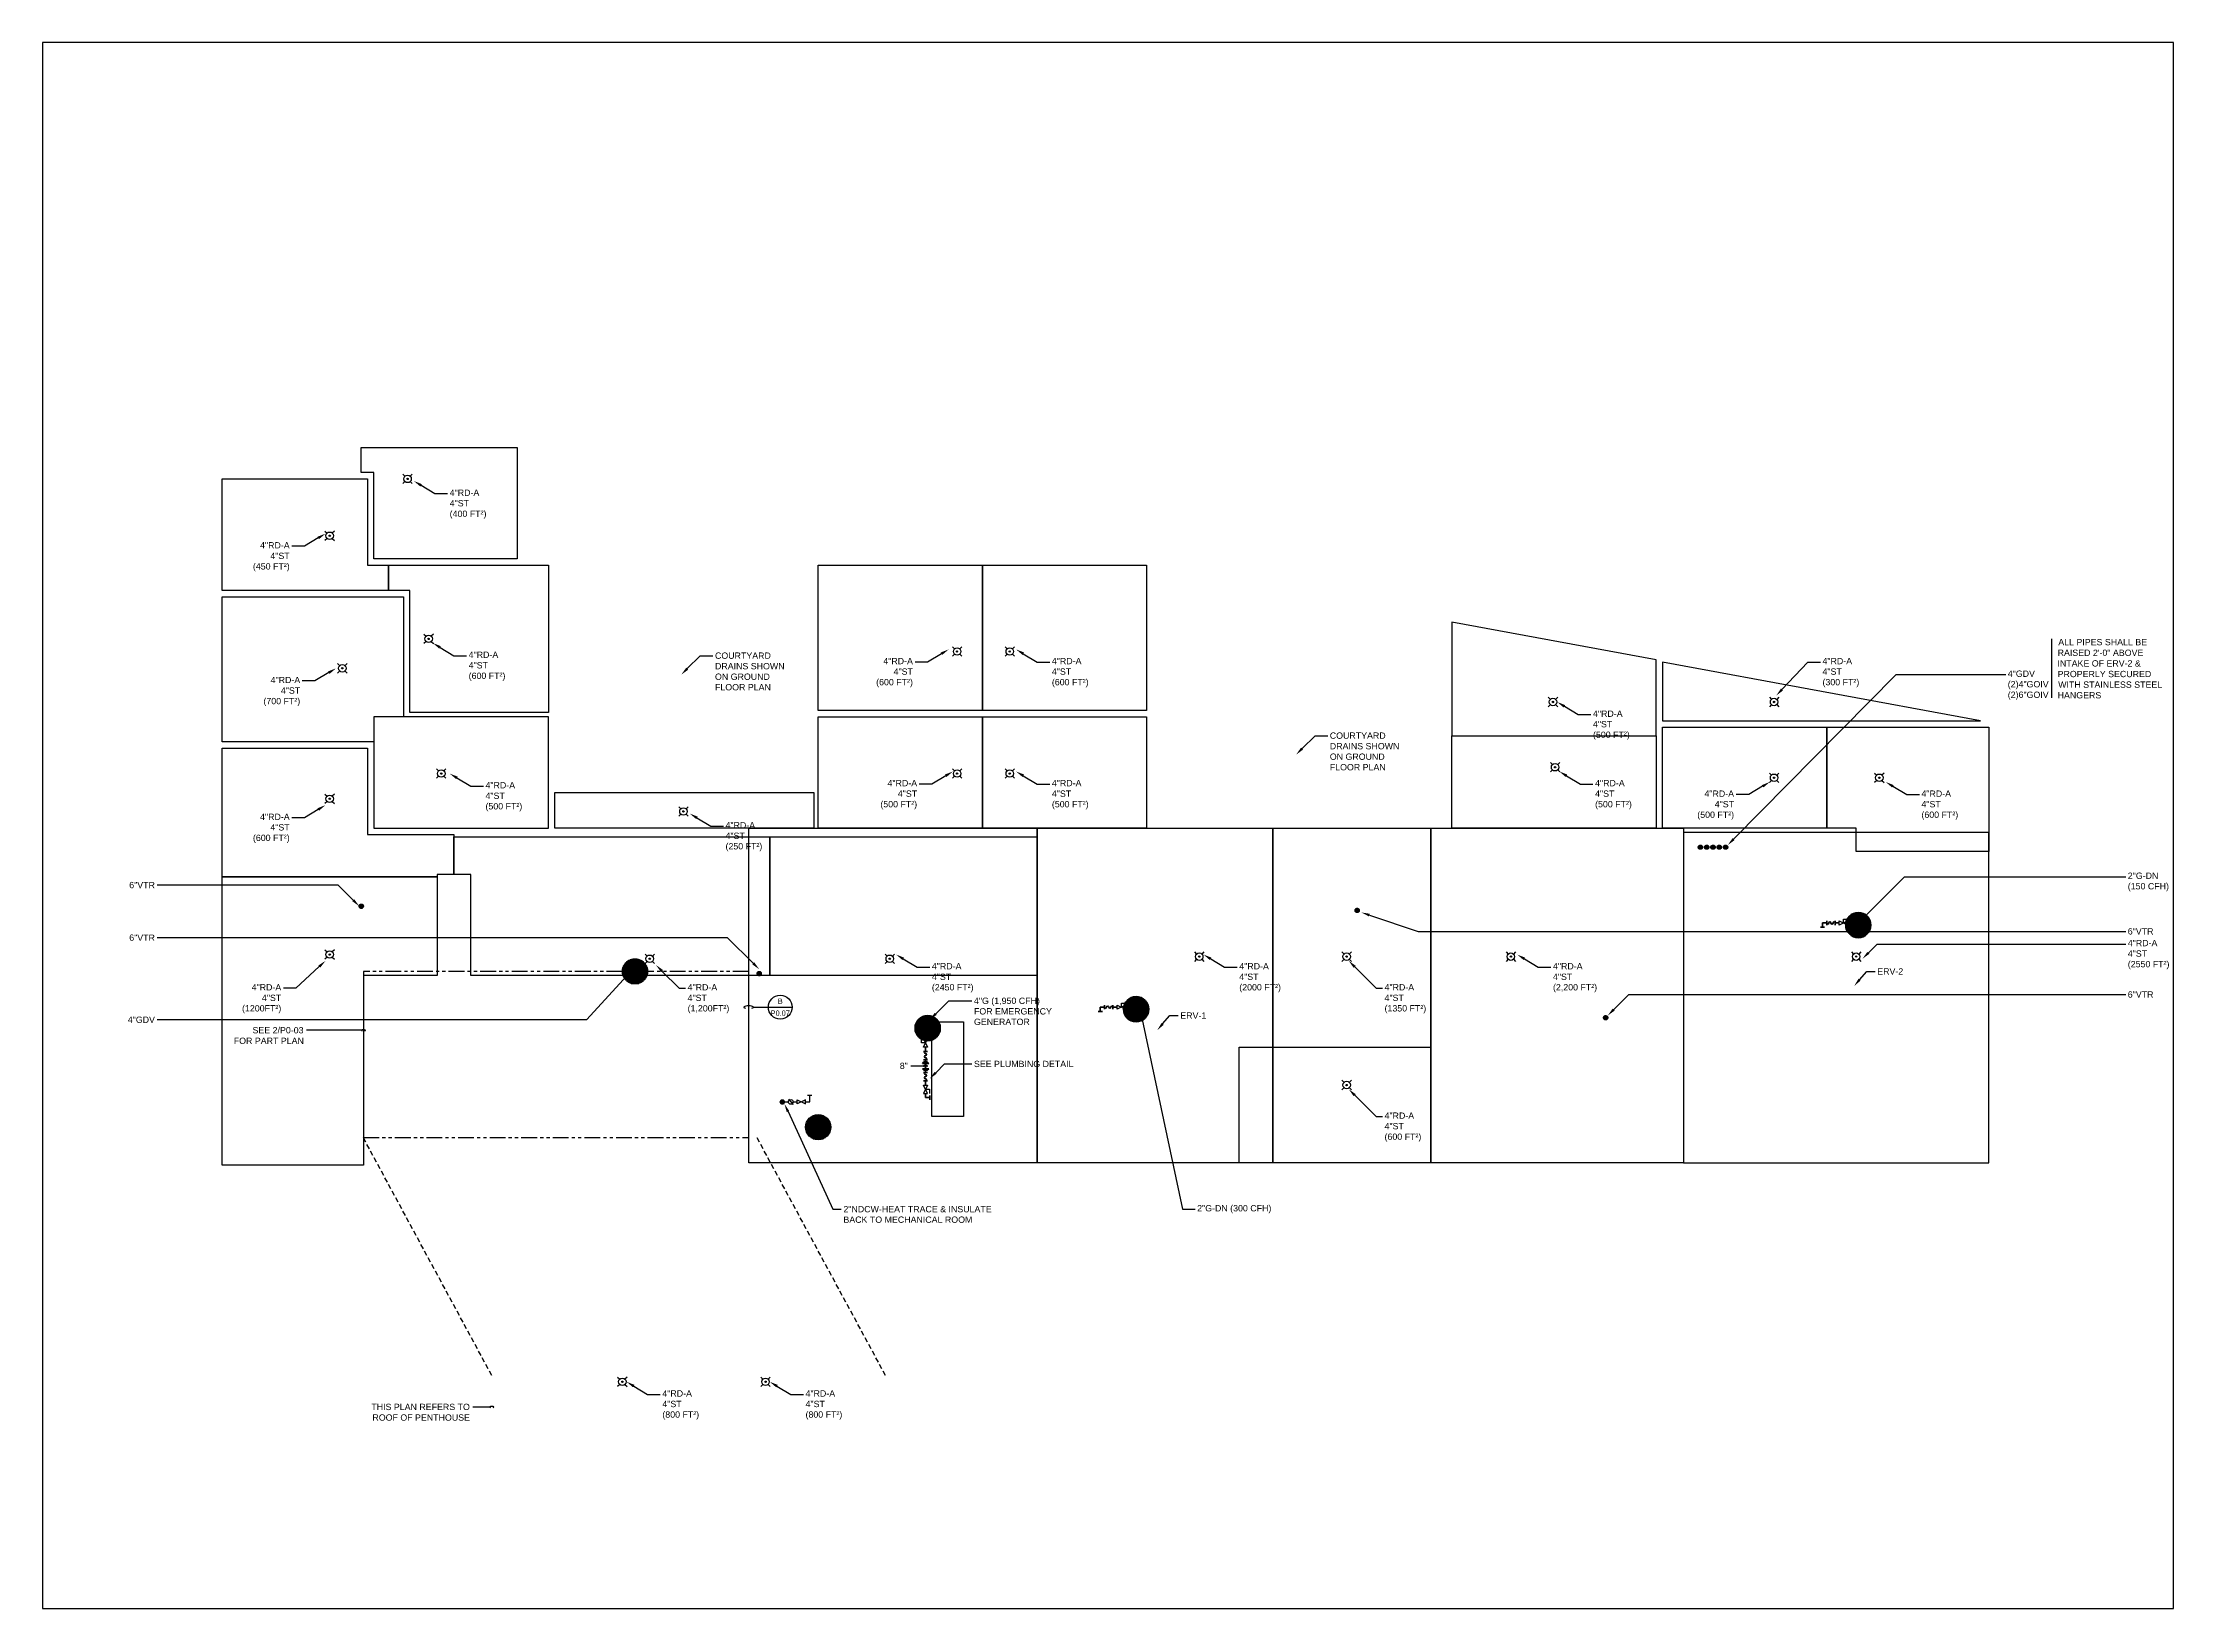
# Model space of a CAD drawing. Extents: x -3693 to 355, y -859 to 2117.
import ezdxf
from ezdxf.enums import TextEntityAlignment as Align

# ---------------------------------------------------------------- set-up
doc = ezdxf.new("R2010")
doc.units = 0
doc.header["$LTSCALE"] = 48
doc.header["$MEASUREMENT"] = 0
doc.linetypes.add('PHANTOM2', pattern=[1.25, 0.625, -0.125, 0.125, -0.125, 0.125, -0.125])
doc.linetypes.add('VENT', pattern=[0.3, 0.2, -0.1])
for name, color, linetype in [('G-ANNO-TEXT', 70, 'Continuous'), ('G-ANNO-TEXT @ 128', 70, 'Continuous'), ('P-GOIV-N @ 128', 3, 'VENT'), ('P-GV-N', 5, 'VENT'), ('P-GV-N @ 1 (1)', 5, 'VENT'), ('P-GV-N @ 1 (2)', 5, 'VENT'), ('P-GV-N @ 12', 5, 'VENT'), ('P-GV-N @ 128', 5, 'VENT'), ('P-GV-N @ 16', 5, 'VENT'), ('P-GV-N @ 192', 5, 'VENT'), ('P-GV-N @ 2', 5, 'VENT'), ('P-GV-N @ 24', 5, 'VENT'), ('P-GV-N @ 384', 5, 'VENT'), ('P-GV-N @ 4', 5, 'VENT'), ('P-GV-N @ 48', 5, 'VENT'), ('P-GV-N @ 64', 5, 'VENT'), ('P-GV-N @ 768', 5, 'VENT'), ('P-GV-N @ 8', 5, 'VENT'), ('P-GV-N @ 96', 5, 'VENT'), ('P-NDCW-N', 4, 'Continuous'), ('P-NDCW-N @ 1 (1)', 4, 'Continuous'), ('P-NDCW-N @ 1 (2)', 4, 'Continuous'), ('P-NDCW-N @ 12', 4, 'Continuous'), ('P-NDCW-N @ 128', 4, 'Continuous'), ('P-NDCW-N @ 16', 4, 'Continuous'), ('P-NDCW-N @ 192', 4, 'Continuous'), ('P-NDCW-N @ 2', 4, 'Continuous'), ('P-NDCW-N @ 24', 4, 'Continuous'), ('P-NDCW-N @ 384', 4, 'Continuous'), ('P-NDCW-N @ 4', 4, 'Continuous'), ('P-NDCW-N @ 48', 4, 'Continuous'), ('P-NDCW-N @ 64', 4, 'Continuous'), ('P-NDCW-N @ 768', 4, 'Continuous'), ('P-NDCW-N @ 8', 4, 'Continuous'), ('P-NDCW-N @ 96', 4, 'Continuous'), ('P-OFD-N @ 128', 2, 'Continuous'), ('P-SANV-N @ 128', 5, 'VENT'), ('P-STRM-N @ 128', 2, 'Continuous')]:
    doc.layers.add(name, color=color, linetype=linetype)
for name, color, linetype, lineweight in [('P-GAS-N', 3, 'Continuous', 60), ('P-GAS-N @ 1 (1)', 3, 'Continuous', 60), ('P-GAS-N @ 1 (2)', 3, 'Continuous', 60), ('P-GAS-N @ 12', 3, 'Continuous', 60), ('P-GAS-N @ 128', 3, 'Continuous', 60), ('P-GAS-N @ 16', 3, 'Continuous', 60), ('P-GAS-N @ 192', 3, 'Continuous', 60), ('P-GAS-N @ 2', 3, 'Continuous', 60), ('P-GAS-N @ 24', 3, 'Continuous', 60), ('P-GAS-N @ 384', 3, 'Continuous', 60), ('P-GAS-N @ 4', 3, 'Continuous', 60), ('P-GAS-N @ 48', 3, 'Continuous', 60), ('P-GAS-N @ 64', 3, 'Continuous', 60), ('P-GAS-N @ 768', 3, 'Continuous', 60), ('P-GAS-N @ 8', 3, 'Continuous', 60), ('P-GAS-N @ 96', 3, 'Continuous', 60)]:
    doc.layers.add(name, color=color, linetype=linetype, lineweight=lineweight)
doc.styles.add('Arial', font='arial.ttf')

# ---------------------------------------------------------------- blocks, each defined once
blk = doc.blocks.new('*U7')
at = {"linetype": 'Continuous'}
for p, q in [((-0.07, 0.07), (-0.039, 0.039)), ((0.07, 0.07), (0.039, 0.039)), ((-0.039, -0.039), (-0.07, -0.07)), ((0.039, -0.039), (0.07, -0.07))]:
    blk.add_line(p, q, dxfattribs=at)
blk.add_circle((0, 0), 0.0553, dxfattribs=at)
at = {"color": 7, "linetype": 'Continuous'}
blk.add_circle((0, 0), 0.01, dxfattribs=at)
blk = doc.blocks.new('*U11')
h = blk.add_hatch()
h.set_pattern_fill('ANSI31', color=256, scale=0.025, angle=135)
edge = h.paths.add_edge_path()
edge.add_arc((0, 0), 0.0313, 0, 360)
blk.add_circle((0, 0), 0.0312)
blk = doc.blocks.new('*U12')
h = blk.add_hatch()
h.set_pattern_fill('ANSI31', color=256, scale=0.025, angle=135)
edge = h.paths.add_edge_path()
edge.add_arc((0, 0), 0.0313, 0, 360)
blk.add_circle((0, 0), 0.0312)
blk = doc.blocks.new('*U405')
at = {"layer": 'P-GAS-N @ 1 (1)'}
blk.add_blockref('*U12', (-2012, 243.7), dxfattribs=at)
at = {"layer": 'P-GAS-N @ 1 (2)'}
blk.add_blockref('*U12', (-2012, 243.7), dxfattribs=at)
at = {"layer": 'P-GAS-N @ 12', "xscale": 12, "yscale": 12, "zscale": 12}
blk.add_blockref('*U12', (-2012, 243.7), dxfattribs=at)
at = {"layer": 'P-GAS-N @ 128', "xscale": 128, "yscale": 128, "zscale": 128}
blk.add_blockref('*U12', (-2016, 243.7), dxfattribs=at)
at = {"layer": 'P-GAS-N @ 16', "xscale": 16, "yscale": 16, "zscale": 16}
blk.add_blockref('*U12', (-2012, 243.7), dxfattribs=at)
at = {"layer": 'P-GAS-N @ 192', "xscale": 192, "yscale": 192, "zscale": 192}
blk.add_blockref('*U12', (-2012, 243.7), dxfattribs=at)
at = {"layer": 'P-GAS-N @ 2', "xscale": 2, "yscale": 2, "zscale": 2}
blk.add_blockref('*U12', (-2012, 243.7), dxfattribs=at)
at = {"layer": 'P-GAS-N @ 24', "xscale": 24, "yscale": 24, "zscale": 24}
blk.add_blockref('*U12', (-2012, 243.7), dxfattribs=at)
at = {"layer": 'P-GAS-N @ 384', "xscale": 384, "yscale": 384, "zscale": 384}
blk.add_blockref('*U12', (-2012, 243.7), dxfattribs=at)
at = {"layer": 'P-GAS-N @ 4', "xscale": 4, "yscale": 4, "zscale": 4}
blk.add_blockref('*U12', (-2012, 243.7), dxfattribs=at)
at = {"layer": 'P-GAS-N @ 48', "xscale": 48, "yscale": 48, "zscale": 48}
blk.add_blockref('*U12', (-2012, 243.7), dxfattribs=at)
at = {"layer": 'P-GAS-N @ 64', "xscale": 64, "yscale": 64, "zscale": 64}
blk.add_blockref('*U12', (-2012, 243.7), dxfattribs=at)
at = {"layer": 'P-GAS-N @ 768', "xscale": 768, "yscale": 768, "zscale": 768}
blk.add_blockref('*U12', (-2012, 243.7), dxfattribs=at)
at = {"layer": 'P-GAS-N @ 8', "xscale": 8, "yscale": 8, "zscale": 8}
blk.add_blockref('*U12', (-2012, 243.7), dxfattribs=at)
at = {"layer": 'P-GAS-N @ 96', "xscale": 96, "yscale": 96, "zscale": 96}
blk.add_blockref('*U12', (-2012, 243.7), dxfattribs=at)
blk = doc.blocks.new('FLEX PIPE CONNECTOR')
at = {"linetype": 'Continuous'}
for p, q in [((0, 0.03125), (0, -0.03125)), ((0.125, 0.03125), (0.125, -0.03125))]:
    blk.add_line(p, q, dxfattribs=at)
blk.add_lwpolyline([(0, 0, 1), (0.03125, 0, -1), (0.0625, 0, 1), (0.09375, 0, -1), (0.125, 0)], format="xyb", dxfattribs=at)
blk = doc.blocks.new('*U406')
at = {"layer": 'P-GAS-N @ 1 (1)', "rotation": 270}
blk.add_blockref('*U12', (-1616, 279.7), dxfattribs=at)
at = {"layer": 'P-GAS-N @ 1 (2)', "rotation": 270}
blk.add_blockref('*U12', (-1616, 279.7), dxfattribs=at)
at = {"layer": 'P-GAS-N @ 12', "xscale": 12, "yscale": 12, "zscale": 12, "rotation": 270}
blk.add_blockref('*U12', (-1616, 279.7), dxfattribs=at)
at = {"layer": 'P-GAS-N @ 128', "xscale": 128, "yscale": 128, "zscale": 128, "rotation": 270}
blk.add_blockref('*U12', (-1616, 283.7), dxfattribs=at)
at = {"layer": 'P-GAS-N @ 16', "xscale": 16, "yscale": 16, "zscale": 16, "rotation": 270}
blk.add_blockref('*U12', (-1616, 279.7), dxfattribs=at)
at = {"layer": 'P-GAS-N @ 192', "xscale": 192, "yscale": 192, "zscale": 192, "rotation": 270}
blk.add_blockref('*U12', (-1616, 279.7), dxfattribs=at)
at = {"layer": 'P-GAS-N @ 2', "xscale": 2, "yscale": 2, "zscale": 2, "rotation": 270}
blk.add_blockref('*U12', (-1616, 279.7), dxfattribs=at)
at = {"layer": 'P-GAS-N @ 24', "xscale": 24, "yscale": 24, "zscale": 24, "rotation": 270}
blk.add_blockref('*U12', (-1616, 279.7), dxfattribs=at)
at = {"layer": 'P-GAS-N @ 384', "xscale": 384, "yscale": 384, "zscale": 384, "rotation": 270}
blk.add_blockref('*U12', (-1616, 279.7), dxfattribs=at)
at = {"layer": 'P-GAS-N @ 4', "xscale": 4, "yscale": 4, "zscale": 4, "rotation": 270}
blk.add_blockref('*U12', (-1616, 279.7), dxfattribs=at)
at = {"layer": 'P-GAS-N @ 48', "xscale": 48, "yscale": 48, "zscale": 48, "rotation": 270}
blk.add_blockref('*U12', (-1616, 279.7), dxfattribs=at)
at = {"layer": 'P-GAS-N @ 64', "xscale": 64, "yscale": 64, "zscale": 64, "rotation": 270}
blk.add_blockref('*U12', (-1616, 279.7), dxfattribs=at)
at = {"layer": 'P-GAS-N @ 768', "xscale": 768, "yscale": 768, "zscale": 768, "rotation": 270}
blk.add_blockref('*U12', (-1616, 279.7), dxfattribs=at)
at = {"layer": 'P-GAS-N @ 8', "xscale": 8, "yscale": 8, "zscale": 8, "rotation": 270}
blk.add_blockref('*U12', (-1616, 279.7), dxfattribs=at)
at = {"layer": 'P-GAS-N @ 96', "xscale": 96, "yscale": 96, "zscale": 96, "rotation": 270}
blk.add_blockref('*U12', (-1616, 279.7), dxfattribs=at)
blk = doc.blocks.new('*U407')
at = {"layer": 'P-GAS-N @ 1 (1)', "rotation": 270}
blk.add_blockref('*U12', (-244, 439.7), dxfattribs=at)
at = {"layer": 'P-GAS-N @ 1 (2)', "rotation": 270}
blk.add_blockref('*U12', (-244, 439.7), dxfattribs=at)
at = {"layer": 'P-GAS-N @ 12', "xscale": 12, "yscale": 12, "zscale": 12, "rotation": 270}
blk.add_blockref('*U12', (-244, 439.7), dxfattribs=at)
at = {"layer": 'P-GAS-N @ 128', "xscale": 128, "yscale": 128, "zscale": 128, "rotation": 270}
blk.add_blockref('*U12', (-244, 443.7), dxfattribs=at)
at = {"layer": 'P-GAS-N @ 16', "xscale": 16, "yscale": 16, "zscale": 16, "rotation": 270}
blk.add_blockref('*U12', (-244, 439.7), dxfattribs=at)
at = {"layer": 'P-GAS-N @ 192', "xscale": 192, "yscale": 192, "zscale": 192, "rotation": 270}
blk.add_blockref('*U12', (-244, 439.7), dxfattribs=at)
at = {"layer": 'P-GAS-N @ 2', "xscale": 2, "yscale": 2, "zscale": 2, "rotation": 270}
blk.add_blockref('*U12', (-244, 439.7), dxfattribs=at)
at = {"layer": 'P-GAS-N @ 24', "xscale": 24, "yscale": 24, "zscale": 24, "rotation": 270}
blk.add_blockref('*U12', (-244, 439.7), dxfattribs=at)
at = {"layer": 'P-GAS-N @ 384', "xscale": 384, "yscale": 384, "zscale": 384, "rotation": 270}
blk.add_blockref('*U12', (-244, 439.7), dxfattribs=at)
at = {"layer": 'P-GAS-N @ 4', "xscale": 4, "yscale": 4, "zscale": 4, "rotation": 270}
blk.add_blockref('*U12', (-244, 439.7), dxfattribs=at)
at = {"layer": 'P-GAS-N @ 48', "xscale": 48, "yscale": 48, "zscale": 48, "rotation": 270}
blk.add_blockref('*U12', (-244, 439.7), dxfattribs=at)
at = {"layer": 'P-GAS-N @ 64', "xscale": 64, "yscale": 64, "zscale": 64, "rotation": 270}
blk.add_blockref('*U12', (-244, 439.7), dxfattribs=at)
at = {"layer": 'P-GAS-N @ 768', "xscale": 768, "yscale": 768, "zscale": 768, "rotation": 270}
blk.add_blockref('*U12', (-244, 439.7), dxfattribs=at)
at = {"layer": 'P-GAS-N @ 8', "xscale": 8, "yscale": 8, "zscale": 8, "rotation": 270}
blk.add_blockref('*U12', (-244, 439.7), dxfattribs=at)
at = {"layer": 'P-GAS-N @ 96', "xscale": 96, "yscale": 96, "zscale": 96, "rotation": 270}
blk.add_blockref('*U12', (-244, 439.7), dxfattribs=at)
blk = doc.blocks.new('*U408')
at = {"layer": 'P-GV-N @ 1 (1)'}
blk.add_blockref('*U12', (-2568, 351.7), dxfattribs=at)
at = {"layer": 'P-GV-N @ 1 (2)'}
blk.add_blockref('*U12', (-2568, 351.7), dxfattribs=at)
at = {"layer": 'P-GV-N @ 12', "xscale": 12, "yscale": 12, "zscale": 12}
blk.add_blockref('*U12', (-2568, 351.7), dxfattribs=at)
at = {"layer": 'P-GV-N @ 128', "xscale": 128, "yscale": 128, "zscale": 128}
blk.add_blockref('*U12', (-2568, 363.7), dxfattribs=at)
at = {"layer": 'P-GV-N @ 16', "xscale": 16, "yscale": 16, "zscale": 16}
blk.add_blockref('*U12', (-2568, 351.7), dxfattribs=at)
at = {"layer": 'P-GV-N @ 192', "xscale": 192, "yscale": 192, "zscale": 192}
blk.add_blockref('*U12', (-2568, 351.7), dxfattribs=at)
at = {"layer": 'P-GV-N @ 2', "xscale": 2, "yscale": 2, "zscale": 2}
blk.add_blockref('*U12', (-2568, 351.7), dxfattribs=at)
at = {"layer": 'P-GV-N @ 24', "xscale": 24, "yscale": 24, "zscale": 24}
blk.add_blockref('*U12', (-2568, 351.7), dxfattribs=at)
at = {"layer": 'P-GV-N @ 384', "xscale": 384, "yscale": 384, "zscale": 384}
blk.add_blockref('*U12', (-2568, 351.7), dxfattribs=at)
at = {"layer": 'P-GV-N @ 4', "xscale": 4, "yscale": 4, "zscale": 4}
blk.add_blockref('*U12', (-2568, 351.7), dxfattribs=at)
at = {"layer": 'P-GV-N @ 48', "xscale": 48, "yscale": 48, "zscale": 48}
blk.add_blockref('*U12', (-2568, 351.7), dxfattribs=at)
at = {"layer": 'P-GV-N @ 64', "xscale": 64, "yscale": 64, "zscale": 64}
blk.add_blockref('*U12', (-2568, 351.7), dxfattribs=at)
at = {"layer": 'P-GV-N @ 768', "xscale": 768, "yscale": 768, "zscale": 768}
blk.add_blockref('*U12', (-2568, 351.7), dxfattribs=at)
at = {"layer": 'P-GV-N @ 8', "xscale": 8, "yscale": 8, "zscale": 8}
blk.add_blockref('*U12', (-2568, 351.7), dxfattribs=at)
at = {"layer": 'P-GV-N @ 96', "xscale": 96, "yscale": 96, "zscale": 96}
blk.add_blockref('*U12', (-2568, 351.7), dxfattribs=at)
blk = doc.blocks.new('*U409')
at = {"layer": 'P-NDCW-N @ 1 (1)'}
blk.add_blockref('*U12', (-2220, 55.7), dxfattribs=at)
at = {"layer": 'P-NDCW-N @ 1 (2)'}
blk.add_blockref('*U12', (-2220, 55.7), dxfattribs=at)
at = {"layer": 'P-NDCW-N @ 12', "xscale": 12, "yscale": 12, "zscale": 12}
blk.add_blockref('*U12', (-2220, 55.7), dxfattribs=at)
at = {"layer": 'P-NDCW-N @ 128', "xscale": 128, "yscale": 128, "zscale": 128}
blk.add_blockref('*U12', (-2288, 103.7), dxfattribs=at)
at = {"layer": 'P-NDCW-N @ 16', "xscale": 16, "yscale": 16, "zscale": 16}
blk.add_blockref('*U12', (-2220, 55.7), dxfattribs=at)
at = {"layer": 'P-NDCW-N @ 192', "xscale": 192, "yscale": 192, "zscale": 192}
blk.add_blockref('*U12', (-2220, 55.7), dxfattribs=at)
at = {"layer": 'P-NDCW-N @ 2', "xscale": 2, "yscale": 2, "zscale": 2}
blk.add_blockref('*U12', (-2220, 55.7), dxfattribs=at)
at = {"layer": 'P-NDCW-N @ 24', "xscale": 24, "yscale": 24, "zscale": 24}
blk.add_blockref('*U12', (-2220, 55.7), dxfattribs=at)
at = {"layer": 'P-NDCW-N @ 384', "xscale": 384, "yscale": 384, "zscale": 384}
blk.add_blockref('*U12', (-2220, 55.7), dxfattribs=at)
at = {"layer": 'P-NDCW-N @ 4', "xscale": 4, "yscale": 4, "zscale": 4}
blk.add_blockref('*U12', (-2220, 55.7), dxfattribs=at)
at = {"layer": 'P-NDCW-N @ 48', "xscale": 48, "yscale": 48, "zscale": 48}
blk.add_blockref('*U12', (-2220, 55.7), dxfattribs=at)
at = {"layer": 'P-NDCW-N @ 64', "xscale": 64, "yscale": 64, "zscale": 64}
blk.add_blockref('*U12', (-2220, 55.7), dxfattribs=at)
at = {"layer": 'P-NDCW-N @ 768', "xscale": 768, "yscale": 768, "zscale": 768}
blk.add_blockref('*U12', (-2220, 55.7), dxfattribs=at)
at = {"layer": 'P-NDCW-N @ 8', "xscale": 8, "yscale": 8, "zscale": 8}
blk.add_blockref('*U12', (-2220, 55.7), dxfattribs=at)
at = {"layer": 'P-NDCW-N @ 96', "xscale": 96, "yscale": 96, "zscale": 96}
blk.add_blockref('*U12', (-2220, 55.7), dxfattribs=at)
blk = doc.blocks.new('RISER TAG')
blk.add_line((-0.177, 0), (0.177, 0))
blk.add_circle((0, 0), 0.177)
at = {"style": 'Arial'}
for p in [(0, 0.088), (0, -0.088)]:
    blk.add_attdef('X', text='', height=0.0781, dxfattribs=at).set_placement(p, align=Align.MIDDLE_CENTER)
blk = doc.blocks.new('LeaderNoteBlock')
blk.add_ellipse((0, 0), major_axis=(1, 0), ratio=0.25, start_param=5.387521, end_param=10.320443)

msp = doc.modelspace()

# ---------------------------------------------------------------- linework, layer by layer
at = {"color": 7, "linetype": 'Continuous'}
msp.add_line((-2276.5, 109.1), (-2267.5, 98.4), dxfattribs=at)
at = {"linetype": 'Continuous'}
for points in [[(-280, 439.7), (-280, 447.7), (-264, 439.7), (-264, 447.7), (-280, 439.7)], [(-272, 443.7), (-272, 451.1), (-264, 451.1)], [(-1652, 279.7), (-1652, 287.7), (-1636, 279.7), (-1636, 287.7), (-1652, 279.7)], [(-1644, 283.7), (-1644, 291.1), (-1636, 291.1)], [(-2016, 215.7), (-2023.4, 215.7), (-2023.4, 223.7)], [(-2012, 207.7), (-2020, 207.7), (-2012, 223.7), (-2020, 223.7), (-2012, 207.7)], [(-2020, 135.7), (-2012, 135.7), (-2020, 119.7), (-2012, 119.7), (-2020, 135.7)], [(-2016, 127.7), (-2008.6, 127.7), (-2008.6, 119.7)], [(-2260, 99.7), (-2260, 107.7), (-2244, 99.7), (-2244, 107.7), (-2260, 99.7)]]:
    msp.add_lwpolyline(points, dxfattribs=at)
msp.add_circle((-2272, 103.7), 4.5, dxfattribs=at)
at = {"layer": 'DEFPOINTS'}
for p, q in [((354.6, 2117), (-3693.4, 2117)), ((-3693.4, 2117), (-3693.4, -859)), ((354.6, -859), (354.6, 2117)), ((-3088, 1347.7), (-2792, 1347.7)), ((-3088, 1299.7), (-3088, 1347.7)), ((-2792, 1347.7), (-2792, 1135.7)), ((-3064, 1299.7), (-3088, 1299.7)), ((-3064, 1135.7), (-3064, 1299.7)), ((-3352, 1287.7), (-3076, 1287.7)), ((-3352, 1075.7), (-3352, 1287.7)), ((-3076, 1287.7), (-3076, 1123.7)), ((-2792, 1135.7), (-3064, 1135.7)), ((-3076, 1123.7), (-3036, 1123.7)), ((-3036, 1123.7), (-2732, 1123.7)), ((-3036, 1075.7), (-3036, 1123.7)), ((-3036, 1123.7), (-3036, 1075.7)), ((-2732, 1123.7), (-2732, 843.7)), ((-2220, 1123.7), (-1908, 1123.7)), ((-2220, 847.7), (-2220, 1123.7)), ((-1908, 1123.7), (-1596, 1123.7)), ((-1908, 847.7), (-1908, 1123.7)), ((-1908, 1123.7), (-1908, 847.7)), ((-1596, 1123.7), (-1596, 847.7)), ((-3036, 1075.7), (-3352, 1075.7)), ((-3352, 787.7), (-3352, 1063.7)), ((-3352, 1063.7), (-3008, 1063.7)), ((-2996, 1075.7), (-3036, 1075.7)), ((-3008, 1063.7), (-3008, 835.7)), ((-2996, 843.7), (-2996, 1075.7)), ((-1016, 1015.7), (-1016, 799.7)), ((-628, 943.7), (-1016, 1015.7)), ((-628, 799.7), (-628, 943.7)), ((-616, 939.7), (-616, 827.7)), ((-12, 827.7), (-616, 939.7)), ((-3008, 835.7), (-3064, 835.7)), ((-3064, 835.7), (-3064, 787.7)), ((-2732, 835.7), (-3064, 835.7)), ((-3064, 835.7), (-3064, 831.7)), ((-3064, 831.7), (-3064, 623.7)), ((-2732, 843.7), (-2996, 843.7)), ((-2732, 623.7), (-2732, 835.7)), ((-1908, 847.7), (-2220, 847.7)), ((-2220, 835.7), (-1908, 835.7)), ((-2220, 623.7), (-2220, 835.7)), ((-1596, 847.7), (-1908, 847.7)), ((-1908, 835.7), (-1596, 835.7)), ((-1908, 623.7), (-1908, 835.7)), ((-1908, 835.7), (-1908, 623.7)), ((-1596, 835.7), (-1596, 623.7)), ((-616, 827.7), (-12, 827.7)), ((-616, 623.7), (-616, 815.7)), ((-616, 815.7), (-304, 815.7)), ((-304, 815.7), (4, 815.7)), ((-304, 623.7), (-304, 815.7)), ((-304, 815.7), (-304, 623.7)), ((4, 815.7), (4, 579.7)), ((-3064, 787.7), (-3352, 787.7)), ((-3352, 531.7), (-3352, 775.7)), ((-3352, 775.7), (-3076, 775.7)), ((-3076, 775.7), (-3076, 611.7)), ((-1016, 799.7), (-628, 799.7)), ((-1016, 799.7), (-628, 799.7)), ((-1016, 623.7), (-1016, 799.7)), ((-628, 799.7), (-628, 623.7)), ((-2720, 691.7), (-2228, 691.7)), ((-2720, 623.7), (-2720, 691.7)), ((-2228, 691.7), (-2228, 623.7)), ((-3076, 611.7), (-2912, 611.7)), ((-3064, 623.7), (-2732, 623.7)), ((-2912, 611.7), (-2912, 535.7)), ((-2912, 607.7), (-2312, 607.7)), ((-2912, 535.7), (-2912, 607.7)), ((-2228, 623.7), (-2720, 623.7)), ((-2352, 623.7), (-1804, 623.7)), ((-2352, -12.3), (-2352, 623.7)), ((-2312, 607.7), (-1804, 607.7)), ((-2312, 495.7), (-2312, 607.7)), ((-2312, 607.7), (-2312, 343.7)), ((-1908, 623.7), (-2220, 623.7)), ((-1596, 623.7), (-1908, 623.7)), ((-1804, 623.7), (-1804, -12.3)), ((-1804, 623.7), (-1356, 623.7)), ((-1804, -12.3), (-1804, 623.7)), ((-1804, 607.7), (-1804, 343.7)), ((-1356, 623.7), (-1356, -12.3)), ((-1356, 623.7), (-1056, 623.7)), ((-1356, -12.3), (-1356, 623.7)), ((-1056, 623.7), (-1056, -12.3)), ((-1056, 623.7), (-576, 623.7)), ((-1056, -12.3), (-1056, 623.7)), ((-628, 623.7), (-1016, 623.7)), ((-304, 623.7), (-616, 623.7)), ((-576, 623.7), (-576, -12.3)), ((-576, 615.7), (-576, -12.3)), ((4, 615.7), (-576, 615.7)), ((-248, 623.7), (-304, 623.7)), ((-248, 579.7), (-248, 623.7)), ((4, -12.3), (4, 615.7)), ((4, 579.7), (-248, 579.7)), ((-2944, 531.7), (-3352, 531.7)), ((-3352, 531.7), (-2944, 531.7)), ((-3352, -16.3), (-3352, 531.7)), ((-2912, 535.7), (-2944, 535.7)), ((-2944, 535.7), (-2944, 531.7)), ((-2944, 531.7), (-2944, 343.7)), ((-2880, 535.7), (-2912, 535.7)), ((-2880, 343.7), (-2880, 535.7)), ((-2312, 343.7), (-2312, 495.7)), ((-2944, 343.7), (-3084, 343.7)), ((-3084, 343.7), (-3084, -16.3)), ((-2312, 343.7), (-2880, 343.7)), ((-1804, 343.7), (-2312, 343.7)), ((-1420, 207.7), (-1056, 207.7)), ((-1420, -12.3), (-1420, 207.7)), ((-1056, 207.7), (-1056, -12.3)), ((-3084, -16.3), (-3352, -16.3)), ((-1804, -12.3), (-2352, -12.3)), ((-1356, -12.3), (-1804, -12.3)), ((-1056, -12.3), (-1420, -12.3)), ((-1056, -12.3), (-1356, -12.3)), ((-576, -12.3), (-1056, -12.3)), ((-576, -12.3), (4, -12.3)), ((-3693.4, -859), (354.6, -859))]:
    msp.add_line(p, q, dxfattribs=at)
at = {"layer": 'G-ANNO-TEXT'}
for p, q in [((124, 871.7), (124, 983.7)), ((-2342.7, 283.7), (-2320, 283.7)), ((-2320, 283.7), (-2316, 283.7)), ((-2004, 255.7), (-1944, 255.7)), ((-2004, 75.7), (-2004, 255.7)), ((-1944, 255.7), (-1944, 75.7)), ((-3184, 239.7), (-3192, 239.7)), ((-3144, 239.7), (-3184, 239.7)), ((-1944, 75.7), (-2004, 75.7))]:
    msp.add_line(p, q, dxfattribs=at)
at = {"layer": 'G-ANNO-TEXT', "linetype": 'PHANTOM2'}
for p, q in [((-2352, 351.7), (-3084, 351.7)), ((-3084, 351.7), (-3084, 35.7)), ((-2352, 43.7), (-2352, 351.7)), ((-2352, 35.7), (-2352, 43.7)), ((-3084, 35.7), (-2352, 35.7))]:
    msp.add_line(p, q, dxfattribs=at)
at = {"layer": 'G-ANNO-TEXT', "linetype": 'VENT'}
for p, q in [((-2840, -416.3), (-3084, 35.7)), ((-2092, -416.3), (-2336, 35.7))]:
    msp.add_line(p, q, dxfattribs=at)
at = {"layer": 'G-ANNO-TEXT'}
for points in [[(-2974.3, 1275.5), (-2948, 1259.7), (-2924, 1259.7)], [(-3169.7, 1175.5), (-3196, 1159.7), (-3220, 1159.7)], [(-2938.3, 967.5), (-2912, 951.7), (-2888, 951.7)], [(-2468.7, 927.1), (-2444, 951.7), (-2420, 951.7)], [(-1985.7, 955.5), (-2012, 939.7), (-2036, 939.7)], [(-1830.3, 955.5), (-1804, 939.7), (-1780, 939.7)], [(-389.1, 887.4), (-340, 939.7), (-316, 939.7)], [(-3149.7, 919.5), (-3176, 903.7), (-3200, 903.7)], [(-480.8, 603.1), (-172, 915.7), (36, 915.7)], [(-802.3, 855.5), (-776, 839.7), (-752, 839.7)], [(-1300.7, 775.1), (-1276, 799.7), (-1252, 799.7)], [(-2906.3, 719.5), (-2880, 703.7), (-2856, 703.7)], [(-1977.7, 723.5), (-2004, 707.7), (-2028, 707.7)], [(-1830.3, 723.5), (-1804, 707.7), (-1780, 707.7)], [(-798.3, 723.5), (-772, 707.7), (-748, 707.7)], [(-425.7, 703.5), (-452, 687.7), (-476, 687.7)], [(-178.3, 703.5), (-152, 687.7), (-128, 687.7)], [(-3169.7, 659.5), (-3196, 643.7), (-3220, 643.7)], [(-2450.3, 643.5), (-2424, 627.7), (-2400, 627.7)], [(-228.7, 459.1), (-156, 531.7), (264, 531.7)], [(-3103.3, 487.1), (-3132, 515.7), (-3476, 515.7)], [(-1172.8, 458.7), (-1080, 427.7), (264, 427.7)], [(-2343.3, 367.1), (-2392, 415.7), (-3476, 415.7)], [(-2058.3, 375.5), (-2032, 359.7), (-2008, 359.7)], [(-1474.3, 375.5), (-1448, 359.7), (-1424, 359.7)], [(-878.3, 375.5), (-852, 359.7), (-828, 359.7)], [(-224.7, 387.1), (-208, 403.7), (264, 403.7)], [(-2582.8, 343.9), (-2660, 259.7), (-3476, 259.7)], [(-3167.7, 360.9), (-3212, 319.7), (-3236, 319.7)], [(-2516.7, 352.4), (-2484, 319.7), (-2472, 319.7)], [(-1200.7, 360.4), (-1160, 319.7), (-1148, 319.7)], [(-241.6, 335.9), (-228, 351.7), (-212, 351.7)], [(-1996.7, 271.1), (-1972, 295.7), (-1928, 295.7)], [(-708.7, 279.1), (-680, 307.7), (264, 307.7)], [(-1604.7, 260.1), (-1528, -100.3), (-1504, -100.3)], [(-1565.6, 251.9), (-1552, 267.7), (-1536, 267.7)], [(-3088, 239.7), (-3100, 239.7), (-3148, 239.7)], [(-2020, 171.7), (-2036, 171.7), (-2044, 171.7)], [(-1996.7, 159.1), (-1980, 175.7), (-1928, 175.7)], [(-2277.3, 85.2), (-2192, -100.3), (-2176, -100.3)], [(-1200.7, 116.4), (-1160, 75.7), (-1148, 75.7)], [(-2570.3, -436.5), (-2544, -452.3), (-2520, -452.3)], [(-2298.3, -436.5), (-2272, -452.3), (-2248, -452.3)], [(-2844, -476.3), (-2872, -476.3), (-2876, -476.3)]]:
    msp.add_lwpolyline(points, dxfattribs=at)
msp.add_ellipse((-2352, 283.7), major_axis=(9.33, 0), ratio=0.25, start_param=5.402002, end_param=10.305962, dxfattribs=at)
for points in [[(-2975.7, 1273.2), (-2988, 1283.7), (-2972.9, 1277.8)], [(-3171.1, 1177.8), (-3156, 1183.7), (-3168.3, 1173.2)], [(-2939.7, 965.2), (-2952, 975.7), (-2936.9, 969.8)], [(-1987.1, 957.8), (-1972, 963.7), (-1984.3, 953.2)], [(-1831.7, 953.2), (-1844, 963.7), (-1828.9, 957.8)], [(-3151.1, 921.8), (-3136, 927.7), (-3148.3, 917.2)], [(-2466.8, 925.2), (-2480, 915.7), (-2470.6, 928.9)], [(-803.7, 853.2), (-816, 863.7), (-800.9, 857.8)], [(-387.1, 885.6), (-400, 875.7), (-391, 889.2)], [(-1298.8, 773.2), (-1312, 763.7), (-1302.6, 776.9)], [(-1979.1, 725.8), (-1964, 731.7), (-1976.3, 721.2)], [(-1831.7, 721.2), (-1844, 731.7), (-1828.9, 725.8)], [(-799.7, 721.2), (-812, 731.7), (-796.9, 725.8)], [(-2907.7, 717.2), (-2920, 727.7), (-2904.9, 721.8)], [(-427.1, 705.8), (-412, 711.7), (-424.3, 701.2)], [(-179.7, 701.2), (-192, 711.7), (-176.9, 705.8)], [(-3171.1, 661.8), (-3156, 667.7), (-3168.3, 657.2)], [(-2451.7, 641.2), (-2464, 651.7), (-2448.9, 645.8)], [(-478.9, 601.3), (-492, 591.7), (-482.7, 605)], [(-3101.4, 488.9), (-3092, 475.7), (-3105.2, 485.2)], [(-1173.7, 456.2), (-1188, 463.7), (-1172, 461.2)], [(-226.8, 457.2), (-240, 447.7), (-230.6, 460.9)], [(-3169.5, 362.8), (-3156, 371.7), (-3165.9, 358.9)], [(-2341.4, 368.9), (-2332, 355.7), (-2345.2, 365.2)], [(-2059.7, 373.2), (-2072, 383.7), (-2056.9, 377.8)], [(-1475.7, 373.2), (-1488, 383.7), (-1472.9, 377.8)], [(-1202.6, 358.5), (-1212, 371.7), (-1198.8, 362.3)], [(-879.7, 373.2), (-892, 383.7), (-876.9, 377.8)], [(-222.8, 385.2), (-236, 375.7), (-226.6, 388.9)], [(-2584.8, 345.8), (-2572, 355.7), (-2580.8, 342.1)], [(-2518.6, 350.5), (-2528, 363.7), (-2514.8, 354.3)], [(-239.6, 334.2), (-252, 323.7), (-243.6, 337.6)], [(-1994.8, 269.2), (-2008, 259.7), (-1998.6, 272.9)], [(-1607.3, 259.5), (-1608, 275.7), (-1602.1, 260.6)], [(-1563.6, 250.2), (-1576, 239.7), (-1567.6, 253.6)], [(-706.8, 277.2), (-720, 267.7), (-710.6, 280.9)], [(-1994.8, 157.2), (-2008, 147.7), (-1998.6, 160.9)], [(-1202.6, 114.5), (-1212, 127.7), (-1198.8, 118.3)], [(-2279.7, 84.1), (-2284, 99.7), (-2274.9, 86.3)], [(-2571.7, -438.8), (-2584, -428.3), (-2568.9, -434.2)], [(-2299.7, -438.8), (-2312, -428.3), (-2296.9, -434.2)]]:
    msp.add_solid(points, dxfattribs=at)
at = {"layer": 'P-GAS-N'}
for p, q in [((-316, 435.7), (-308, 435.7)), ((-304, 443.7), (-312, 443.7)), ((-312, 443.7), (-312, 435.7)), ((-280, 443.7), (-288, 443.7)), ((-248, 443.7), (-264, 443.7)), ((-1676, 283.7), (-1684, 283.7)), ((-1684, 283.7), (-1684, 275.7)), ((-1652, 283.7), (-1660, 283.7)), ((-1620, 283.7), (-1636, 283.7)), ((-1688, 275.7), (-1680, 275.7)), ((-2016, 239.7), (-2016, 223.7)), ((-2016, 207.7), (-2016, 199.7)), ((-2019, 179.7), (-2022, 176.7)), ((-2022, 176.7), (-2010, 176.7)), ((-2010, 166.7), (-2022, 166.7)), ((-2022, 166.7), (-2019, 163.7)), ((-2013, 179.7), (-2019, 179.7)), ((-2019, 163.7), (-2013, 163.7)), ((-2016, 183.7), (-2016, 179.7)), ((-2016, 176.7), (-2016, 166.7)), ((-2016, 163.7), (-2016, 159.7)), ((-2010, 176.7), (-2013, 179.7)), ((-2013, 163.7), (-2010, 166.7)), ((-2016, 143.7), (-2016, 135.7)), ((-2016, 119.7), (-2016, 111.7)), ((-2016, 111.7), (-2008, 111.7)), ((-2008, 115.7), (-2008, 107.7))]:
    msp.add_line(p, q, dxfattribs=at)
at = {"layer": 'P-NDCW-N'}
for p, q in [((-2284, 103.7), (-2276, 103.7)), ((-2268, 103.7), (-2260, 103.7)), ((-2244, 103.7), (-2236, 103.7)), ((-2232, 115.7), (-2240, 115.7)), ((-2236, 103.7), (-2236, 115.7))]:
    msp.add_line(p, q, dxfattribs=at)

# ---------------------------------------------------------------- block references
at = {"layer": 'G-ANNO-TEXT', "xscale": 4, "yscale": 4, "zscale": 4}
for p in [(-3084, 239.7), (-2016, 171.7), (-2840, -476.3)]:
    msp.add_blockref('LeaderNoteBlock', p, dxfattribs=at)
at = {"layer": 'G-ANNO-TEXT @ 128'}
ref = msp.add_blockref('RISER TAG', (-2292, 283.7), dxfattribs=dict(at, xscale=128, yscale=128, zscale=128))
ref.add_attrib('X', 'B', dxfattribs={"layer": '0', "height": 10, "style": 'Arial'}).set_placement((-2292, 295), align=Align.MIDDLE_CENTER)
ref.add_attrib('X', 'P0.07', dxfattribs={"layer": '0', "height": 10, "style": 'Arial'}).set_placement((-2292, 272.4), align=Align.MIDDLE_CENTER)
at = {"layer": 'P-GAS-N'}
for name in ['*U407', '*U406', '*U405']:
    msp.add_blockref(name, (0, 0), dxfattribs=at)
at = {"layer": 'P-GAS-N @ 128', "xscale": 128, "yscale": 128, "zscale": 128}
for p, rotation in [((-288, 443.7), 179.9999999999999), ((-1660, 283.7), 180), ((-2016, 199.7), 270), ((-2016, 143.7), 89.99999999999999)]:
    msp.add_blockref('FLEX PIPE CONNECTOR', p, dxfattribs=dict(at, rotation=rotation))
at = {"layer": 'P-GOIV-N @ 128', "xscale": 128, "yscale": 128, "zscale": 128, "rotation": 90}
for p in [(-544, 587.7), (-532, 587.7), (-520, 587.7), (-508, 587.7)]:
    msp.add_blockref('*U12', p, dxfattribs=at)
at = {"layer": 'P-GV-N'}
msp.add_blockref('*U408', (0, 0), dxfattribs=at)
at = {"layer": 'P-GV-N @ 128', "xscale": 128, "yscale": 128, "zscale": 128, "rotation": 90}
msp.add_blockref('*U12', (-496, 587.7), dxfattribs=at)
at = {"layer": 'P-NDCW-N'}
msp.add_blockref('*U409', (0, 0), dxfattribs=at)
at = {"layer": 'P-OFD-N @ 128', "xscale": 128, "yscale": 128, "zscale": 128}
for p in [(-2592, -428.3), (-2320, -428.3)]:
    msp.add_blockref('*U7', p, dxfattribs=at)
at = {"layer": 'P-SANV-N @ 128', "xscale": 128, "yscale": 128, "zscale": 128}
for p in [(-3088, 475.7), (-1196, 467.7), (-2332, 347.7), (-724, 263.7)]:
    msp.add_blockref('*U11', p, dxfattribs=at)
at = {"layer": 'P-STRM-N @ 128', "xscale": 128, "yscale": 128, "zscale": 128}
for p in [(-3000, 1287.7), (-3148, 1179.7), (-2960, 983.7), (-3124, 927.7), (-1956, 959.7), (-1856, 959.7), (-824, 863.7), (-404, 863.7), (-2936, 727.7), (-1956, 727.7), (-1856, 727.7), (-820, 739.7), (-404, 719.7), (-204, 719.7), (-3148, 679.7), (-2476, 655.7), (-3148, 383.7), (-2540, 375.7), (-2084, 375.7), (-1496, 379.7), (-1216, 379.7), (-904, 379.7), (-248, 379.7), (-1216, 135.7)]:
    msp.add_blockref('*U7', p, dxfattribs=at)

# ---------------------------------------------------------------- texts
at = {"layer": 'G-ANNO-TEXT', "style": 'Arial'}
for s, p in [('ALL PIPES SHALL BE', (136, 971.5)), ('INTAKE OF ERV-2 &', (134.4, 931.1)), ('RAISED 2\'-0" ABOVE', (134.7, 951.3)), ('WITH STAINLESS STEEL', (135.8, 890.7)), ('PROPERLY SECURED', (134.7, 910.9)), ('HANGERS', (134.7, 870.5)), ('SEE 2/P0-03', (-3294.6, 233.9)), ('FOR PART PLAN', (-3330.2, 213.7)), ('8"', (-2064.9, 166.1)), ('THIS PLAN REFERS TO', (-3068.9, -482.1)), ('ROOF OF PENTHOUSE', (-3066.8, -502.3))]:
    msp.add_text(s, height=12, dxfattribs=at).set_placement(p)
at = {"layer": 'G-ANNO-TEXT', "char_height": 12, "style": 'Arial'}
for s, insert, attachment_point in [('4"RD-A\\P4"ST\\P(400 FT²)', (-2920, 1267.5), 1), ('4"RD-A\\P4"ST\\P(450 FT²)', (-3224, 1167.5), 3), ('4"RD-A\\P4"ST\\P(600 FT²)', (-2884, 959.5), 1), ('4"RD-A\\P4"ST\\P(600 FT²)', (-2040, 947.5), 3), ('4"RD-A\\P4"ST\\P(600 FT²)', (-1776, 947.5), 1), ('4"RD-A\\P4"ST\\P(300 FT²)', (-312, 947.5), 1), ('4"RD-A\\P4"ST\\P(700 FT²)', (-3204, 911.5), 3), ('4"GDV\\P(2)4"GOIV\\P(2)6"GOIV', (40, 923.5), 1), ('4"RD-A\\P4"ST\\P(500 FT²)', (-748, 847.5), 1), ('4"RD-A\\P4"ST\\P(500 FT²)', (-2852, 711.5), 1), ('4"RD-A\\P4"ST\\P(500 FT²)', (-2032, 715.5), 3), ('4"RD-A\\P4"ST\\P(500 FT²)', (-1776, 715.5), 1), ('4"RD-A\\P4"ST\\P(500 FT²)', (-744, 715.5), 1), ('4"RD-A\\P4"ST\\P(500 FT²)', (-480, 695.5), 3), ('4"RD-A\\P4"ST\\P(600 FT²)', (-124, 695.5), 1), ('4"RD-A\\P4"ST\\P(600 FT²)', (-3224, 651.5), 3), ('4"RD-A\\P4"ST\\P(250 FT²)', (-2396, 635.5), 1), ('2"G-DN \\P(150 CFH)', (268, 539.5), 1), ('\\A1;6"VTR', (-3480, 521.8), 3), ('\\A1;6"VTR', (-3480, 421.8), 3), ('4"RD-A\\P4"ST\\P(2550 FT²)', (268, 411.5), 1), ('\\A1;6"VTR', (268, 433.8), 1), ('4"RD-A\\P4"ST\\P(2450 FT²)', (-2004, 367.5), 1), ('4"RD-A\\P4"ST\\P(2000 FT²)', (-1420, 367.5), 1), ('4"RD-A\\P4"ST\\P(2,200 FT²)', (-824, 367.5), 1), ('4"RD-A\\P4"ST\\P(1200FT²)', (-3240, 327.5), 3), ('4"RD-A\\P4"ST\\P(1,200FT²)', (-2468, 327.5), 1), ('4"RD-A\\P4"ST\\P(1350 FT²)', (-1144, 327.5), 1), ('ERV-2', (-208, 357.7), 1), ('4"G (1,950 CFH)\\PFOR EMERGENCY\\PGENERATOR', (-1924, 301.8), 1), ('\\A1;6"VTR', (268, 313.8), 1), ('4"GDV', (-3480, 265.8), 3), ('ERV-1', (-1532, 273.7), 1), ('SEE PLUMBING DETAIL', (-1924, 181.8), 1), ('4"RD-A\\P4"ST\\P(600 FT²)', (-1144, 83.5), 1), ('2"G-DN (300 CFH)', (-1500, -92.5), 1), ('4"RD-A\\P4"ST\\P(800 FT²)', (-2516, -444.5), 1), ('4"RD-A\\P4"ST\\P(800 FT²)', (-2244, -444.5), 1)]:
    msp.add_mtext(s, dxfattribs=dict(at, insert=insert, attachment_point=attachment_point))
at = {"layer": 'G-ANNO-TEXT', "char_height": 12, "attachment_point": 1, "style": 'Arial'}
for s, insert, width in [('COURTYARD DRAINS SHOWN ON GROUND FLOOR PLAN ', (-2416, 957.8), 154.914), ('COURTYARD DRAINS SHOWN ON GROUND FLOOR PLAN ', (-1248, 805.8), 154.914), ('2"NDCW-HEAT TRACE & INSULATE BACK TO MECHANICAL ROOM', (-2172, -94.2), 304.88)]:
    msp.add_mtext(s, dxfattribs=dict(at, insert=insert, width=width))

doc.saveas('drawing.dxf')
